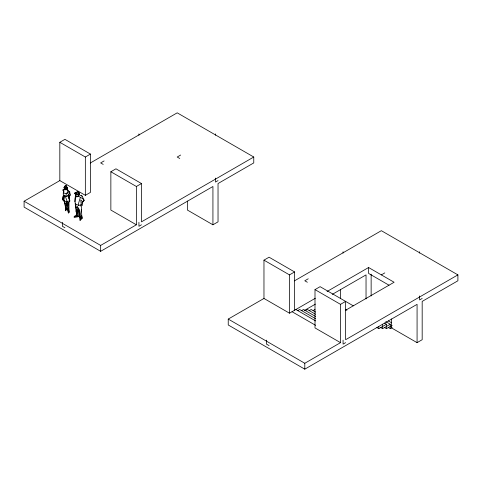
<?xml version="1.0" encoding="UTF-8"?>
<svg xmlns="http://www.w3.org/2000/svg" width="482" height="482" viewBox="0 0 482 482"><rect width="100%" height="100%" fill="white"/><g stroke="black" fill="none" stroke-linecap="round" stroke-linejoin="round"><path stroke-width="0.72" d="M65.793 208.796L65.793 207.447M64.522 200.843L65.805 208.055L65.564 210.755L67.486 208.423L65.793 209.465L64.636 202.277L63.504 199.873L63.751 199.295L63.124 196.584L63.552 195.174M78.205 210.592L78.229 209.14M68.872 201.349C69.161 205.085 68.715 208.592 69.125 212.267L68.39 213.008L66.396 201.422M66.203 196.367L66.173 193.656L67.094 192.878L68.583 194.367L68.173 195.915L66.203 196.367L63.281 195.403L63.275 192.89L63.871 191.426M81.181 211.99L81.301 209.851M66.293 201.482L66.576 208.236L65.564 210.755L65.805 208.055M78.427 192.451L79.434 193.565L79.181 194.258L76.283 194.517L75.162 194.023L74.927 192.951L76.439 192.378L74.927 192.951L75.162 194.023M66.673 201.175L67.359 201.94L63.738 200.741L64.251 195.198L65.172 195.891L67.359 201.94L69.125 212.267L68.022 210.134L68.39 213.008L68.643 210.05L67.576 209.833M67.366 189.8L67.546 187.872L66.649 187.691M76.216 192.975L75.782 193.571L76.849 194.294L76.879 196.921L78.47 196.041L78.813 193.481M62.871 198.813L63.124 196.584L62.57 199.783L63.738 200.741M75.65 194.439C74.174 201.663 75.969 208.839 76.843 216.075L79.331 216.508L78.554 209.568M63.666 200.373L64.251 195.198M78.506 193.951L78.735 191.926L77.632 191.456L75.668 193.535L77.68 194.113L78.952 193.487L78.735 191.926L76.644 192.167L76.716 194.053M74.831 201.771L75.331 197.548M78.391 216.593L77.584 211.815L76.566 211.116L75.638 203.537M76.566 211.116L76.096 210.929L76.843 216.075L79.331 216.508L74.035 217.503L76.843 216.075L77.584 211.815L77.343 207.025L76.036 207.688L77.445 206.603C79.867 210.827 81.735 215.502 80.06 220.382L82.048 218.545C81.368 212.279 81.627 206.194 80.723 199.903L82.314 201.404L82.422 205.489M80.56 218.334L80.06 220.382L78.668 208.079M68.016 205.338L68.944 201.844L69.86 200.97L68.089 195.572L68.583 194.367L69.173 196.825L70.215 194.909L69.384 191.535L66.745 189.45L65.926 187.878L64.293 187.052L64.016 187.534L64.57 189.818L67.552 189.474L67.817 190.812L67.546 187.872L67.552 189.474M76.879 196.921L75.439 196.18L76.023 194.047M75.668 193.535L77.632 191.456M75.439 196.18L76.608 196.602L78.47 196.041L80.343 197.427L78.488 203.597L78.837 205.416L81.464 204.537L80.386 206.067M68.854 197.373L69.239 196.174M78.662 208.525L77.584 211.815L76.096 210.929M69.263 193.234L69.745 191.866L69.384 191.535L67.094 192.878M79.434 193.565L79.181 194.258L77.662 194.469M65.034 188.305L64.016 187.534L65.148 185.769L66.558 185.962L65.853 185.739L64.293 187.052L64.57 189.818L66.745 189.45L67.516 187.95L66.745 189.45L68.137 192.083M68.968 197.355L70.215 194.909M79.855 216.936L79.855 218.003L81.609 215.912L82.006 217.388M64.57 189.818L66.884 186.6L65.853 185.739L65.148 185.769M75.403 192.523L74.861 193.415L76.283 194.517M78.994 193.752L76.849 194.294M76.602 214.767L74.041 216.587L75.403 216.279M59.822 180.599L59.822 142.292L64.925 139.346L90.447 154.077L90.447 192.384L85.344 195.331L59.822 180.599L24.1 201.223L24.1 207.115L100.654 251.315L212.93 186.492L212.93 224.793L218.033 221.847L218.033 183.546L253.761 162.916L253.761 157.024L177.207 112.83L90.261 163.024M59.822 142.292L85.344 157.024L90.447 154.077M104.1 160.928L100.654 162.916L103.202 164.392M110.86 171.755L136.376 186.492L136.376 224.793L110.86 210.062L110.86 171.755L115.963 168.808L141.479 183.546L141.479 221.847L253.761 157.024M180.654 155.035L177.207 157.024L179.756 158.5M136.376 186.492L141.479 183.546M24.1 201.223L100.654 245.422L136.376 224.793M141.479 224.793L138.93 226.269L138.93 222.292M218.033 180.599L215.484 182.069L215.484 178.093M294.4 280.886L381.346 230.685L457.9 274.885L457.9 280.777L422.178 301.401L422.178 339.708L417.075 342.654L417.075 304.347L304.793 369.17L228.239 324.976L228.239 319.084L263.967 298.454L263.967 260.153L269.07 257.207L294.586 271.938L294.586 310.245M263.967 260.153L289.483 274.885L294.586 271.938M308.239 278.789L304.793 280.777L307.347 282.253M314.999 289.616L340.521 304.347L340.521 342.654L314.999 327.923L314.999 289.616L320.102 286.67L353.276 305.823M263.967 298.454L289.483 313.192L315.373 298.244M327.061 291.49L368.585 267.516L394.107 282.253L345.437 310.348M297.78 310.613L299.69 309.504L315.638 318.716M301.605 310.613L303.515 309.504L315.638 316.505M304.359 310.492L315.391 304.124M332.261 294.388L366.037 274.885L366.037 298.918M305.431 310.613L307.347 309.504L315.638 314.294M309.257 310.613L311.173 309.504L315.638 312.083M313.089 310.613L314.999 309.504M381.346 274.885L384.793 272.896M340.521 304.347L345.624 301.401L345.624 339.708L457.9 274.885M228.239 319.084L304.793 363.277L340.521 342.654M345.624 342.654L343.07 344.13L343.07 340.147M422.178 298.454L419.623 299.931L419.623 295.954M376.882 327.555L378.798 328.658L386.45 324.241L386.45 328.658L384.54 327.555M380.708 327.555L382.624 328.658L390.275 324.241L390.275 328.658L388.365 327.555M386.45 328.658L392.191 325.344M390.275 328.658L392.191 327.555M78.331 194.511L79.416 193.716L79.114 192.818M64.901 188.98L62.979 189.854L63.805 192.336M62.57 199.783L63.751 199.295M68.89 200.711L69.86 200.97M63.275 192.89L66.173 193.656M78.843 194.818L82.133 196.186L84.157 200.343L81.988 202.994L84.157 200.343L82.536 198.445L80.343 197.427M75.56 204.019L78.837 205.416M389.004 285.199L368.585 273.415L368.585 267.516M388.365 320.922L391.553 322.765M385.811 321.663L390.275 324.241M384.54 323.133L386.45 324.241M212.93 224.793L187.414 210.062L187.414 201.048M417.075 342.654L391.553 327.923L391.553 318.909M345.624 309.504L346.895 310.245M295.864 309.504L315.638 320.922M292.038 311.715L315.638 325.344M64.925 227.739L62.377 226.269L62.377 222.292M269.07 345.6L266.516 344.13L266.516 340.147M67.125 188.667L65.926 187.878L66.148 189.48M80.627 217.34L82.048 218.545L81.609 215.912M64.751 201.175L63.504 199.873L65.227 203.759M69.173 196.825L68.089 195.572L68.173 195.915M63.461 190.45L62.979 189.854L63.859 191.908M81.374 195.222L82.133 196.186M78.566 192.945L78.952 193.487M66.287 201.898L66.769 203.181M66.956 204.037L67.191 205.392M79.729 215.683L78.674 208.736M67.01 203.82L67.209 205.796M66.685 188.281L66.745 189.45M69.745 191.866L69.824 194.373M419.623 251.755L419.623 253.08M382.624 324.241L382.624 328.658M378.798 326.447L378.798 328.658M371.14 274.192L371.14 295.972M343.07 251.755L343.07 253.08M340.521 289.447L340.521 298.454M304.793 363.277L304.793 369.17M289.483 274.885L289.483 313.192M215.484 133.894L215.484 135.219M138.93 133.894L138.93 135.219M100.654 245.422L100.654 251.315M85.344 157.024L85.344 195.331M69.306 198.078L68.089 195.572L69.583 200.663L69.306 198.078"/></g></svg>
